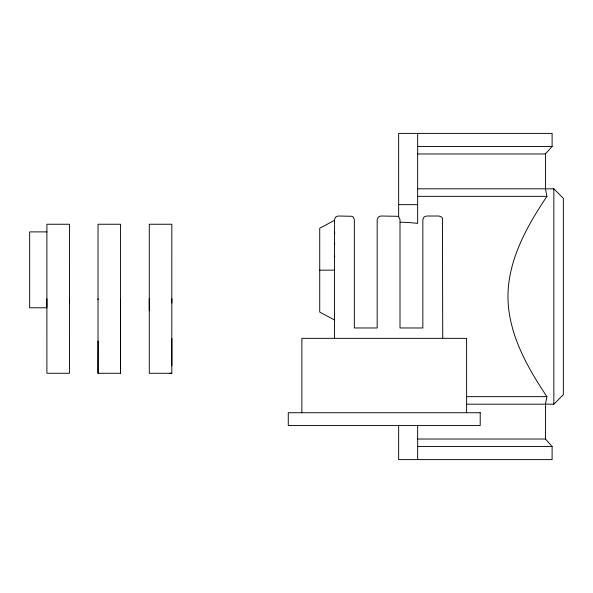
<?xml version="1.0" encoding="UTF-8"?>
<svg xmlns="http://www.w3.org/2000/svg" width="593" height="593" viewBox="0 0 593 593"><rect width="100%" height="100%" fill="white"/><g stroke="black" fill="none" stroke-linecap="round" stroke-linejoin="round"><path stroke-width="0.89" d="M98.023 373.279L98.015 224.243L120.572 224.243L120.564 373.279L98.023 373.279L98.06 340.997M149.28 310.332L149.28 224.243L171.837 224.243L171.829 302.941M171.822 365.851L171.829 338.529M69.448 302.941L69.455 224.243L46.899 224.243L46.899 307.782L29.65 307.782L29.65 231.893L46.899 231.893M120.572 298.798L120.564 373.279M98.023 299.747L98.015 298.798M69.455 298.798L69.448 373.279L46.906 373.279L46.899 298.798M171.837 298.798L171.829 373.286L149.288 373.279L149.28 298.798M334.452 225.132L334.452 338.344M334.511 224.369L334.511 220.329L319.723 228.223L319.723 312.081L334.452 319.931M334.452 220.863L334.511 220.388M398.652 425.27L398.652 459.612L552.105 459.612L552.105 446.559L545.456 439.028L545.456 404.189L546.916 396.658C528.363 368.831 510.832 338.247 508.245 304.216A76.853 53.889 -90 0 1 508.253 288.784C510.825 254.745 528.363 224.169 546.916 196.342L545.456 188.811L545.456 153.972L552.105 146.441L552.105 133.388L398.652 133.388L398.652 216.956M334.452 219.699L335.527 217.09L338.136 216.015L352.057 216.297L353.265 217.09L354.34 219.699L354.34 327.973L377.17 327.973L377.17 219.699L378.245 217.09L380.854 216.015L397.74 216.297M545.456 404.189L553.847 404.189L563.35 394.686L563.35 198.314L553.847 188.811L545.456 188.811M545.338 404.189L467.054 404.189M417.657 146.441L552.105 146.441M417.657 153.972L545.456 153.972M417.657 188.811L545.338 188.811M417.657 196.342L546.916 196.342M398.652 204.652L417.657 204.652M319.723 270.149L334.452 270.149M466.595 396.658L546.916 396.658M417.657 439.028L545.456 439.028M417.657 446.559L552.105 446.559M169.576 373.279L171.829 373.286M398.933 217.09L400.008 219.699L400.008 327.973L422.839 327.973L422.839 219.699L423.913 217.09L426.523 216.015L439.042 216.015L441.652 217.09L442.445 218.283L442.726 338.344M334.452 256.213L334.734 256.732L334.452 255.983M334.452 243.352L334.734 244.227L334.467 242.96M334.482 232.278L334.734 233.472L334.496 232.115M553.847 188.811L553.847 404.189M466.609 412.735L466.609 338.344L301.867 338.344L301.867 412.735M417.657 133.388L417.657 223.413A109.06 77.12 0 0 0 400.245 222.234M417.657 425.27L417.657 459.612M480.211 412.735L288.272 412.735L288.272 425.529L480.211 425.529L480.211 412.735"/></g></svg>
